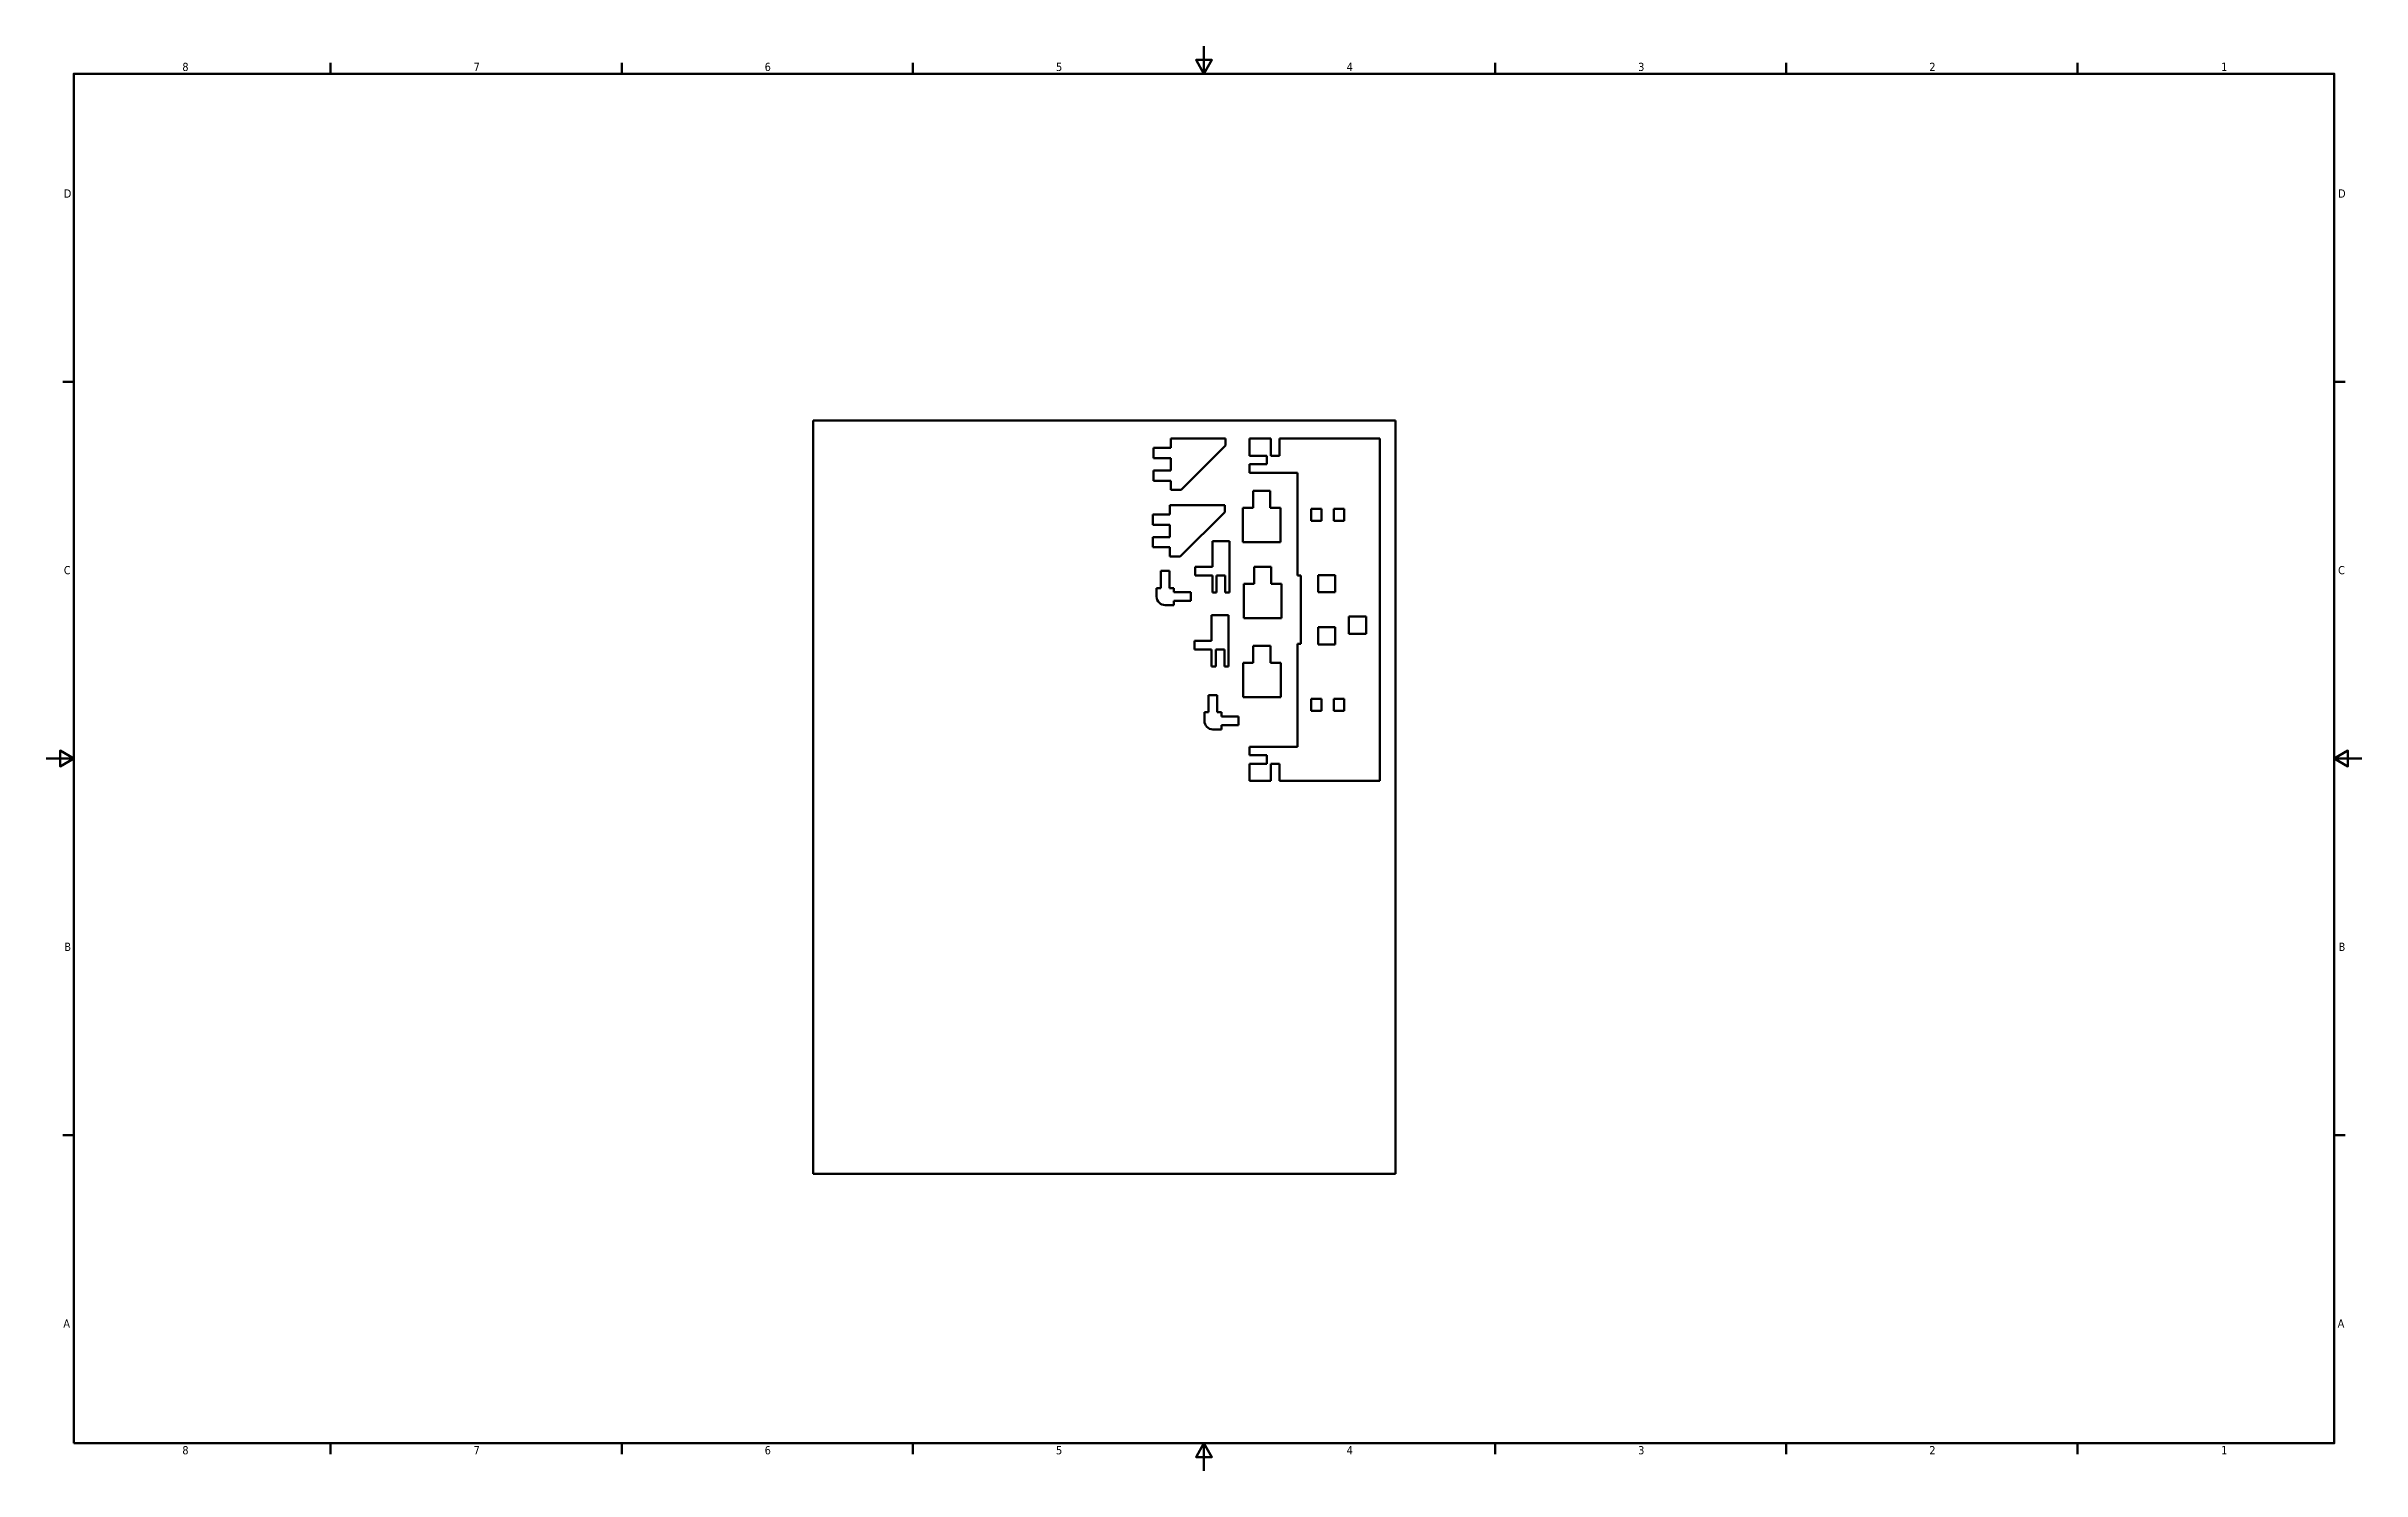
# Model space of a CAD drawing. Header units: inches. Extents: x 0.1 to 33.9, y 0.6 to 21.4.
import ezdxf

# ---------------------------------------------------------------- set-up
doc = ezdxf.new("R2010")
doc.units = ezdxf.units.IN
doc.header["$MEASUREMENT"] = 0
doc.layers.add('Border (ANSI)', color=7, linetype='Continuous', lineweight=70)
doc.layers.add('Visible (ANSI)', color=7, linetype='Continuous', lineweight=50)
doc.styles.add('Note Text (ANSI)', font='tahoma.ttf')

# ---------------------------------------------------------------- blocks, each defined once
blk = doc.blocks.new('Borders Default Border')
at = {"layer": 'Border (ANSI)'}
for p, q in [((4.25, 21), (4.25, 21.16)), ((8.5, 21), (8.5, 21.16)), ((12.75, 21), (12.75, 21.16)), ((21.25, 21), (21.25, 21.16)), ((25.5, 21), (25.5, 21.16)), ((29.75, 21), (29.75, 21.16)), ((0.5, 16.5), (0.34, 16.5)), ((33.5, 16.5), (33.66, 16.5)), ((0.5, 5.5), (0.34, 5.5)), ((33.5, 5.5), (33.66, 5.5)), ((4.25, 1), (4.25, 0.84)), ((8.5, 1), (8.5, 0.84)), ((12.75, 1), (12.75, 0.84)), ((21.25, 1), (21.25, 0.84)), ((25.5, 1), (25.5, 0.84)), ((29.75, 1), (29.75, 0.84))]:
    blk.add_line(p, q, dxfattribs=at)
at = {"layer": 'Border (ANSI)', "flags": 128}
for points in [[(17, 21.4), (17, 21), (16.885, 21.2), (17.115, 21.2), (17, 21)], [(0.5, 1), (0.5, 21), (33.5, 21), (33.5, 1), (0.5, 1)], [(0.1, 11), (0.5, 11), (0.3, 11.115), (0.3, 10.885), (0.5, 11)], [(33.9, 11), (33.5, 11), (33.7, 11.115), (33.7, 10.885), (33.5, 11)], [(17, 0.6), (17, 1), (16.885, 0.8), (17.115, 0.8), (17, 1)]]:
    blk.add_lwpolyline(points, dxfattribs=at)
at = {"layer": 'Border (ANSI)', "char_height": 0.12, "attachment_point": 7, "style": 'Note Text (ANSI)'}
for s, insert in [('8', (2.086, 21.037)), ('7', (6.338, 21.04)), ('6', (10.587, 21.037)), ('5', (14.84, 21.037)), ('4', (19.083, 21.04)), ('3', (23.338, 21.037)), ('2', (27.589, 21.04)), ('1', (31.848, 21.04)), ('D', (0.356, 19.19)), ('D', (33.556, 19.19)), ('C', (0.356, 13.688)), ('C', (33.556, 13.688)), ('B', (0.363, 8.19)), ('B', (33.563, 8.19)), ('A', (0.349, 2.69)), ('A', (33.549, 2.69)), ('8', (2.086, 0.837)), ('7', (6.338, 0.84)), ('6', (10.587, 0.837)), ('5', (14.84, 0.837)), ('4', (19.083, 0.84)), ('3', (23.338, 0.837)), ('2', (27.589, 0.84)), ('1', (31.848, 0.84))]:
    blk.add_mtext(s, dxfattribs=dict(at, insert=insert))

msp = doc.modelspace()

# ---------------------------------------------------------------- linework, layer by layer
at = {"layer": 'Visible (ANSI)'}
for p, q in [((11.294, 15.935), (11.294, 4.935)), ((19.794, 15.935), (11.294, 15.935)), ((19.794, 4.935), (19.794, 15.935)), ((16.515, 15.671), (16.515, 15.536)), ((17.315, 15.671), (16.515, 15.671)), ((17.315, 15.571), (16.665, 14.921)), ((17.315, 15.671), (17.315, 15.571)), ((17.665, 15.422), (17.665, 15.672)), ((17.977, 15.672), (17.665, 15.672)), ((17.977, 15.422), (17.977, 15.672)), ((18.102, 15.672), (18.102, 15.422)), ((19.565, 15.672), (18.102, 15.672)), ((19.565, 10.672), (19.565, 15.672)), ((16.515, 15.536), (16.265, 15.536)), ((16.265, 15.386), (16.265, 15.536)), ((16.515, 15.386), (16.265, 15.386)), ((16.515, 15.386), (16.515, 15.206)), ((17.665, 15.422), (17.915, 15.422)), ((17.665, 15.172), (17.665, 15.297)), ((17.915, 15.297), (17.665, 15.297)), ((17.915, 15.422), (17.915, 15.297)), ((18.102, 15.422), (17.977, 15.422)), ((16.515, 15.206), (16.265, 15.206)), ((16.265, 15.056), (16.265, 15.206)), ((16.515, 15.056), (16.265, 15.056)), ((16.515, 15.056), (16.515, 14.921)), ((16.665, 14.921), (16.515, 14.921)), ((17.665, 15.172), (18.365, 15.172)), ((17.717, 14.66), (17.717, 14.91)), ((17.717, 14.91), (17.967, 14.91)), ((17.967, 14.66), (17.967, 14.91)), ((18.365, 13.672), (18.365, 15.172)), ((16.503, 14.564), (16.253, 14.564)), ((16.253, 14.414), (16.253, 14.564)), ((16.503, 14.699), (16.503, 14.564)), ((17.303, 14.699), (16.503, 14.699)), ((17.303, 14.599), (16.653, 13.949)), ((17.303, 14.699), (17.303, 14.599)), ((17.567, 14.66), (17.717, 14.66)), ((17.567, 14.16), (17.567, 14.66)), ((17.967, 14.66), (18.117, 14.66)), ((18.117, 14.66), (18.117, 14.16)), ((18.565, 14.647), (18.715, 14.647)), ((18.565, 14.472), (18.565, 14.647)), ((18.715, 14.647), (18.715, 14.472)), ((18.895, 14.647), (19.045, 14.647)), ((18.895, 14.472), (18.895, 14.647)), ((19.045, 14.647), (19.045, 14.472)), ((16.503, 14.414), (16.253, 14.414)), ((16.503, 14.234), (16.253, 14.234)), ((16.253, 14.084), (16.253, 14.234)), ((16.503, 14.414), (16.503, 14.234)), ((18.715, 14.472), (18.565, 14.472)), ((19.045, 14.472), (18.895, 14.472)), ((16.503, 14.084), (16.253, 14.084)), ((16.503, 14.084), (16.503, 13.949)), ((16.653, 13.949), (16.503, 13.949)), ((17.122, 14.173), (17.372, 14.173)), ((17.122, 14.173), (17.122, 13.798)), ((17.372, 13.423), (17.372, 14.173)), ((18.117, 14.16), (17.567, 14.16)), ((16.37, 13.739), (16.495, 13.739)), ((16.37, 13.489), (16.37, 13.739)), ((16.495, 13.489), (16.495, 13.739)), ((17.122, 13.798), (16.872, 13.798)), ((16.872, 13.673), (16.872, 13.798)), ((17.122, 13.673), (16.872, 13.673)), ((17.122, 13.673), (17.122, 13.423)), ((17.184, 13.673), (17.309, 13.673)), ((17.184, 13.673), (17.184, 13.423)), ((17.309, 13.673), (17.309, 13.423)), ((17.581, 13.55), (17.731, 13.55)), ((17.581, 13.05), (17.581, 13.55)), ((17.731, 13.55), (17.731, 13.8)), ((17.731, 13.8), (17.981, 13.8)), ((17.981, 13.55), (17.981, 13.8)), ((17.981, 13.55), (18.131, 13.55)), ((18.131, 13.55), (18.131, 13.05)), ((18.415, 13.672), (18.365, 13.672)), ((18.415, 13.672), (18.415, 12.672)), ((18.665, 13.677), (18.915, 13.677)), ((18.665, 13.427), (18.665, 13.677)), ((18.915, 13.677), (18.915, 13.427)), ((16.308, 13.489), (16.37, 13.489)), ((16.308, 13.364), (16.308, 13.489)), ((16.558, 13.239), (16.433, 13.239)), ((16.495, 13.489), (16.558, 13.489)), ((16.558, 13.489), (16.558, 13.427)), ((16.558, 13.427), (16.808, 13.427)), ((16.558, 13.302), (16.558, 13.239)), ((16.558, 13.302), (16.808, 13.302)), ((16.808, 13.427), (16.808, 13.302)), ((17.184, 13.423), (17.122, 13.423)), ((17.372, 13.423), (17.309, 13.423)), ((18.915, 13.427), (18.665, 13.427)), ((17.11, 13.092), (17.36, 13.092)), ((17.11, 13.092), (17.11, 12.717)), ((17.36, 12.342), (17.36, 13.092)), ((18.131, 13.05), (17.581, 13.05)), ((18.665, 12.917), (18.915, 12.917)), ((18.665, 12.667), (18.665, 12.917)), ((18.915, 12.917), (18.915, 12.667)), ((19.115, 12.822), (19.115, 13.072)), ((19.115, 13.072), (19.365, 13.072)), ((19.365, 13.072), (19.365, 12.822)), ((17.11, 12.717), (16.86, 12.717)), ((16.86, 12.592), (16.86, 12.717)), ((17.11, 12.592), (16.86, 12.592)), ((17.11, 12.592), (17.11, 12.342)), ((17.172, 12.592), (17.297, 12.592)), ((17.172, 12.592), (17.172, 12.342)), ((17.297, 12.592), (17.297, 12.342)), ((17.72, 12.397), (17.72, 12.647)), ((17.72, 12.647), (17.97, 12.647)), ((17.97, 12.397), (17.97, 12.647)), ((18.415, 12.672), (18.365, 12.672)), ((18.365, 11.172), (18.365, 12.672)), ((18.915, 12.667), (18.665, 12.667)), ((19.365, 12.822), (19.115, 12.822)), ((17.172, 12.342), (17.11, 12.342)), ((17.36, 12.342), (17.297, 12.342)), ((17.57, 12.397), (17.72, 12.397)), ((17.57, 11.897), (17.57, 12.397)), ((17.97, 12.397), (18.12, 12.397)), ((18.12, 12.397), (18.12, 11.897)), ((17.068, 11.925), (17.193, 11.925)), ((17.068, 11.675), (17.068, 11.925)), ((17.193, 11.675), (17.193, 11.925)), ((18.12, 11.897), (17.57, 11.897)), ((18.565, 11.872), (18.715, 11.872)), ((18.565, 11.697), (18.565, 11.872)), ((18.715, 11.872), (18.715, 11.697)), ((18.895, 11.872), (19.045, 11.872)), ((18.895, 11.697), (18.895, 11.872)), ((19.045, 11.872), (19.045, 11.697)), ((17.006, 11.675), (17.068, 11.675)), ((17.006, 11.55), (17.006, 11.675)), ((17.193, 11.675), (17.256, 11.675)), ((17.256, 11.675), (17.256, 11.612)), ((17.256, 11.612), (17.506, 11.612)), ((17.506, 11.612), (17.506, 11.487)), ((18.715, 11.697), (18.565, 11.697)), ((19.045, 11.697), (18.895, 11.697)), ((17.256, 11.425), (17.131, 11.425)), ((17.256, 11.487), (17.256, 11.425)), ((17.256, 11.487), (17.506, 11.487)), ((18.365, 11.172), (17.665, 11.172)), ((17.665, 11.047), (17.665, 11.172)), ((17.665, 11.047), (17.915, 11.047)), ((17.665, 10.672), (17.665, 10.922)), ((17.915, 10.922), (17.665, 10.922)), ((17.915, 11.047), (17.915, 10.922)), ((17.977, 10.922), (18.102, 10.922)), ((17.977, 10.672), (17.977, 10.922)), ((18.102, 10.922), (18.102, 10.672)), ((17.977, 10.672), (17.665, 10.672)), ((18.102, 10.672), (19.565, 10.672)), ((11.294, 4.935), (19.794, 4.935))]:
    msp.add_line(p, q, dxfattribs=at)
for centre in [(16.433, 13.364), (17.131, 11.55)]:
    msp.add_arc(centre, 0.125, 180, 270, dxfattribs=at)

# ---------------------------------------------------------------- block references
msp.add_blockref('Borders Default Border', (0, 0))

doc.saveas('drawing.dxf')
